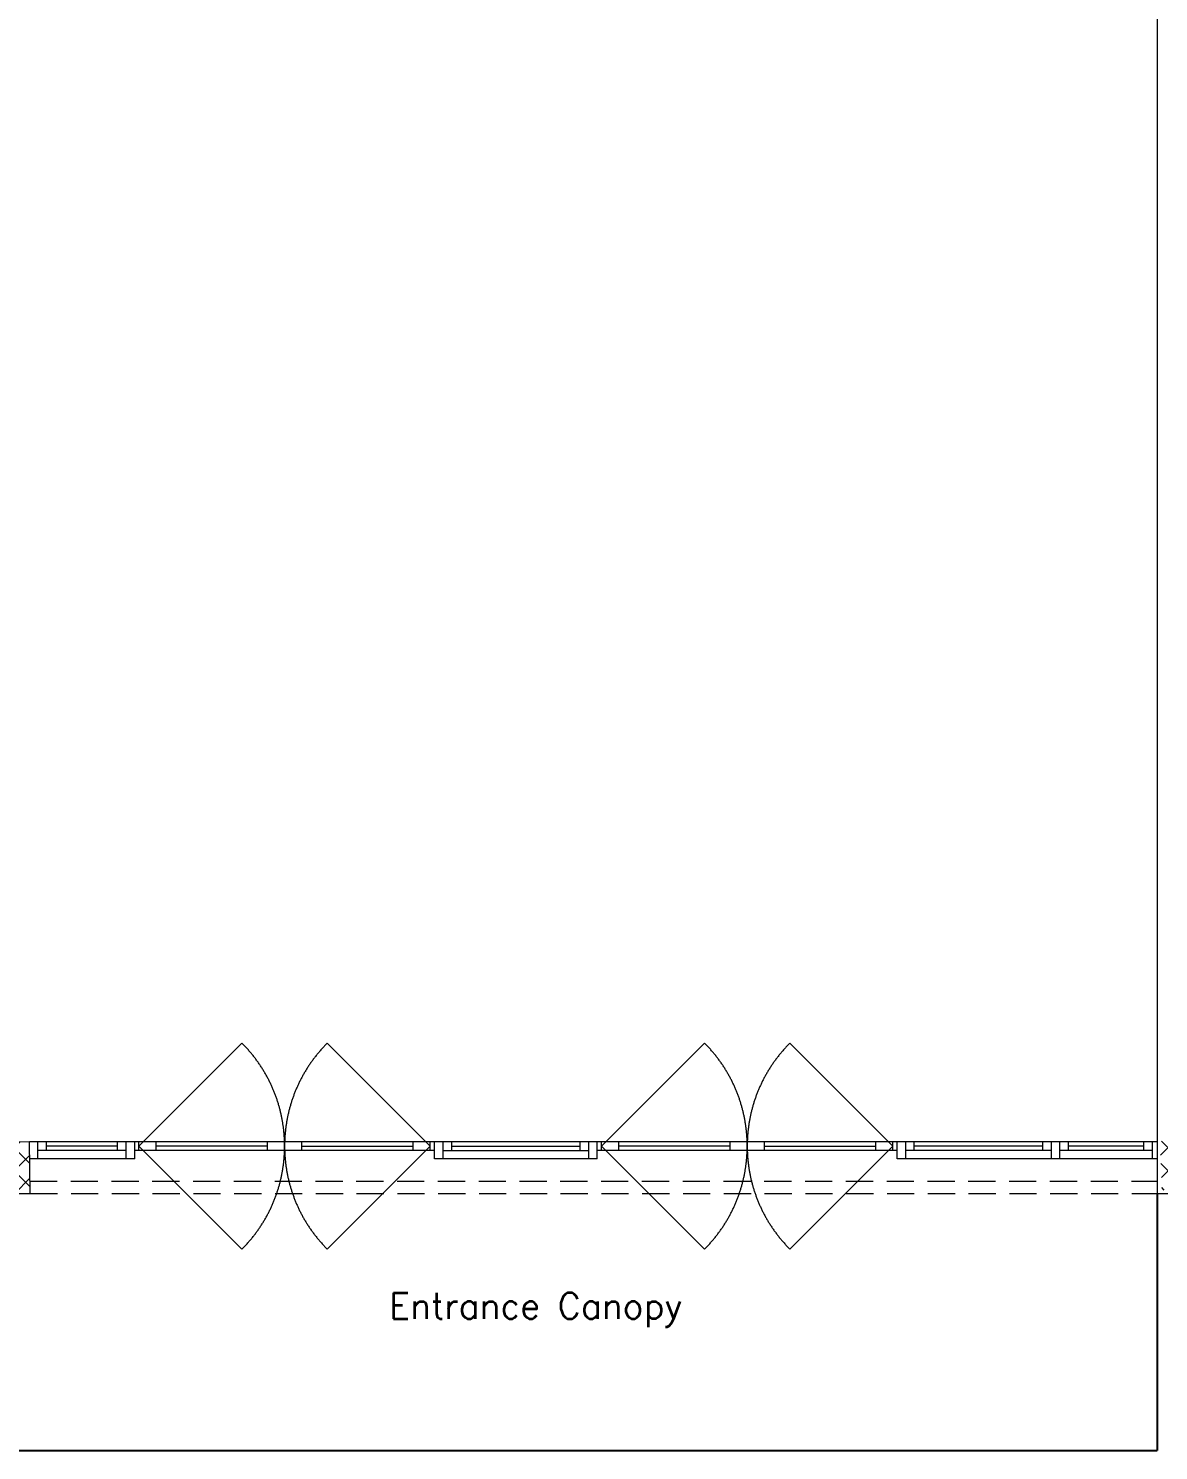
# Model space of a CAD drawing. Header units: inches. Extents: x -501855 to 57169, y -29325 to 19878.
# Drawn here: x -1359 to 5237, y -14597 to -6297 of the extents above; entities that cross this region are included whole.
import ezdxf

# ---------------------------------------------------------------- set-up
doc = ezdxf.new("R2010")
doc.units = ezdxf.units.IN
doc.header["$LTSCALE"] = 25
doc.header["$MEASUREMENT"] = 0
for name, pattern in [('00-Ground Floor$0$DASHED', [0.75, 0.5, -0.25]), ('00-Ground Floor$0$HIDDEN', [9.525, 6.35, -3.175]), ('DASHDOT', [25.4, 12.7, -6.35, 0, -6.35])]:
    doc.linetypes.add(name, pattern=pattern)
for name, color, linetype, lineweight in [('00-Ground Floor$0$72_EGR_BASE_TEXT', 252, 'Continuous', 5), ('00-Ground Floor$0$Aluminum', 251, 'Continuous', 5), ('00-Ground Floor$0$C-HYDR-CTCH', 251, 'Continuous', 5), ('00-Ground Floor$0$Hatch', 254, 'Continuous', 5), ('00-Ground Floor$0$Proj', 251, 'Continuous', 5), ('00-Ground Floor$0$Walls', 251, 'Continuous', 5), ('E-LITE-CLNG-CNDT', 6, 'DASHDOT', 35)]:
    doc.layers.add(name, color=color, linetype=linetype, lineweight=lineweight)
doc.layers.add('00-Ground Floor$0$X-WHITE glass', color=255, linetype='Continuous')
doc.styles.add('00-Ground Floor$0$SIMPLEX', font='SIMPLEX.shx', dxfattribs={"height": 150})

# ---------------------------------------------------------------- blocks, each defined once
blk = doc.blocks.new('00-Ground Floor')
at = {"layer": '00-Ground Floor$0$Hatch'}
h = blk.add_hatch(dxfattribs=at)
h.set_pattern_fill('ANSI37', color=256, scale=30)
h.set_pattern_definition([(45, (-1981.42, -13099.68), (-67.35192, 67.35192), []), (135, (-1981.42, -13099.68), (-67.35192, -67.35192), [])])
h.paths.add_polyline_path([(48971.2, 8818.2), (48367.3, 8810.1), (48371.2, 8521.7), (48975.1, 8529.8)])
h.paths.add_polyline_path([(41810.5, 8810.5), (41227, 8805), (41207, 8513.7), (41790.5, 8519.1)])
h.paths.add_polyline_path([(27433.5, 8803.1), (26834.4, 8799), (26828.7, 8506), (27427.8, 8510)])
h.paths.add_polyline_path([(34618.7, 8805.3), (34017.5, 8797.8), (34009.3, 8512.1), (34610.5, 8519.6)])
h.paths.add_polyline_path([(20214.3, 8812.4), (19607.8, 8790.5), (19622.4, 8498), (20228.8, 8519.8)])
h.paths.add_polyline_path([(13477.7, 8802), (12255.7, 8825.9), (12249.3, 8529.8), (13471.3, 8505.8)])
h.paths.add_polyline_path([(13491.8, 1601.9), (12276.8, 1586.2), (12263.3, 1293.7), (13478.3, 1309.4)])
h.paths.add_polyline_path([(13465.7, -5591.3), (12262.6, -5607.3), (12256.9, -5900.3), (13460, -5884.3)])
h.paths.add_polyline_path([(13484.2, -12790), (12287.5, -12801.4), (12290.4, -13095.9), (13487, -13084.4)])
h.paths.add_polyline_path([(5849.2, -12787.9), (5245.6, -12791.6), (5256.3, -13077.1), (5859.8, -13073.4)])
h.paths.add_polyline_path([(5833.8, -5589.9), (5236.9, -5588.3), (5236.8, -5889.5), (5833.6, -5891)])
h.paths.add_polyline_path([(5843.6, 1599.7), (5224.3, 1600.9), (5213.7, 1298), (5833, 1296.7)])
h.paths.add_polyline_path([(5820.3, 8779.1), (5219.7, 8793.5), (5216, 8503.9), (5816.7, 8489.4)])
h.paths.add_polyline_path([(-1378.8, 8777.2), (-1981.4, 8799.9), (-1979.5, 8511.6), (-1376.9, 8488.9)])
h.paths.add_polyline_path([(-1371.1, -5601.1), (-1973.1, -5608.1), (-1969.7, -5899.7), (-1367.7, -5892.7)])
h.paths.add_polyline_path([(-1353.5, -12795.7), (-1951.9, -12796.7), (-1947.1, -13097.4), (-1348.7, -13096.4)])
h.paths.add_polyline_path([(20233.2, -12782.5), (19627.5, -12795.4), (19633.2, -13096.6), (20238.9, -13083.7)])
h.paths.add_polyline_path([(20226.6, -5590), (19632.3, -5607.6), (19634.4, -5904.1), (20228.7, -5886.6)])
h.paths.add_polyline_path([(20217.9, 1618), (19619, 1610.4), (19623, 1310.2), (20221.9, 1317.9)])
h.paths.add_polyline_path([(27418.3, 1602.8), (26816.3, 1607.5), (26820.6, 1315.3), (27422.5, 1310.7)])
h.paths.add_polyline_path([(27422, -5579.9), (26818.1, -5597.5), (26831.6, -5897.5), (27431.7, -5876.5)])
h.paths.add_polyline_path([(27438.1, -12795.9), (26834.3, -12789.3), (26831.9, -13075), (27435.7, -13081.6)])
h.paths.add_polyline_path([(34636.6, -12785.4), (34039.3, -12800), (34048.3, -13099.7), (34645.6, -13085.1)])
h.paths.add_polyline_path([(34629.3, -5597.1), (34028, -5595.2), (34029.2, -5892.4), (34630.4, -5894.3)])
h.paths.add_polyline_path([(34592.8, 1606.7), (34012, 1611.4), (34031.7, 1321.6), (34612.5, 1316.9)])
h.paths.add_polyline_path([(41796.2, 1606), (41198.6, 1619.8), (41200.6, 1327.8), (41798.2, 1314.1)])
h.paths.add_polyline_path([(41797.2, -5592.6), (41228.8, -5600.2), (41230.6, -5894.3), (41799, -5886.7)])
h.paths.add_polyline_path([(41834.3, -12789.7), (41229, -12792.4), (41230.4, -13096.9), (41835.6, -13094.3)])
h.paths.add_polyline_path([(49008.5, -12790.2), (48420.5, -12774.1), (48407.3, -13081.4), (48995.3, -13097.4)])
h.paths.add_polyline_path([(48992.7, -5590.8), (48389.5, -5589.7), (48387.5, -5886.2), (48990.7, -5887.3)])
at = {"layer": '00-Ground Floor$0$Aluminum', "linetype": '00-Ground Floor$0$DASHED', "ltscale": 300}
for p, q in [((-714, -12820.7), (-113, -12219.7)), ((986, -12820.7), (384.9, -12219.7)), ((1986, -12820.7), (2587, -12219.7)), ((3686, -12820.7), (3084.9, -12219.7)), ((-714, -12820.7), (-113, -13421.8)), ((986, -12820.7), (384.9, -13421.8)), ((1986, -12820.7), (2587, -13421.8)), ((3686, -12820.7), (3084.9, -13421.8))]:
    blk.add_line(p, q, dxfattribs=at)
at = {"layer": '00-Ground Floor$0$Aluminum'}
for p, q in [((5226, -12795.7), (-1350.6, -12795.7)), ((-1303.5, -12895.7), (-1303.5, -12795.7)), ((-789, -12845.7), (-1303.5, -12845.7)), ((-1253.5, -12845.7), (-1253.5, -12795.7)), ((-839, -12820.7), (-1253.5, -12820.7)), ((-839, -12845.7), (-839, -12795.7)), ((-789, -12895.7), (-789, -12795.7)), ((-739, -12895.7), (-739, -12795.7)), ((1011, -12845.7), (-739, -12845.7)), ((-714, -12845.7), (-714, -12795.7)), ((-614, -12845.7), (-614, -12795.7)), ((36, -12820.7), (-614, -12820.7)), ((36, -12845.7), (36, -12795.7)), ((136, -12845.7), (136, -12795.7)), ((236, -12845.7), (236, -12795.7)), ((236, -12820.7), (886, -12820.7)), ((886, -12845.7), (886, -12795.7)), ((986, -12845.7), (986, -12795.7)), ((1011, -12895.7), (1011, -12795.7)), ((1061, -12895.7), (1061, -12795.7)), ((1061, -12845.7), (1911, -12845.7)), ((1111, -12845.7), (1111, -12795.7)), ((1111, -12820.7), (1861, -12820.7)), ((1861, -12845.7), (1861, -12795.7)), ((1911, -12895.7), (1911, -12795.7)), ((1961, -12895.7), (1961, -12795.7)), ((3711, -12845.7), (1961, -12845.7)), ((1986, -12845.7), (1986, -12795.7)), ((2086, -12845.7), (2086, -12795.7)), ((2736, -12820.7), (2086, -12820.7)), ((2736, -12845.7), (2736, -12795.7)), ((2836, -12845.7), (2836, -12795.7)), ((2936, -12845.7), (2936, -12795.7)), ((2936, -12820.7), (3586, -12820.7)), ((3586, -12845.7), (3586, -12795.7)), ((3686, -12845.7), (3686, -12795.7)), ((3711, -12895.7), (3711, -12795.7)), ((3761, -12895.7), (3761, -12795.7)), ((4611, -12845.7), (3761, -12845.7)), ((3811, -12845.7), (3811, -12795.7)), ((4561, -12820.7), (3811, -12820.7)), ((4561, -12845.7), (4561, -12795.7)), ((4611, -12895.7), (4611, -12795.7)), ((4661, -12895.7), (4661, -12795.7)), ((5201, -12845.7), (4661, -12845.7)), ((4711, -12845.7), (4711, -12795.7)), ((5151, -12820.7), (4711, -12820.7)), ((5151, -12845.7), (5151, -12795.7)), ((5201, -12895.7), (5201, -12795.7)), ((-739, -12895.7), (-1350.6, -12895.7)), ((1961, -12895.7), (1011, -12895.7)), ((5226, -12895.7), (3711, -12895.7))]:
    blk.add_line(p, q, dxfattribs=at)
at = {"layer": '00-Ground Floor$0$Aluminum', "linetype": '00-Ground Floor$0$DASHED', "ltscale": 300}
for centre, start, end in [((-714, -12820.7), 315, 45), ((986, -12820.7), 135, 225), ((1986, -12820.7), 315, 45), ((3686, -12820.7), 135, 225)]:
    blk.add_arc(centre, 850, start, end, dxfattribs=at)
at = {"layer": '00-Ground Floor$0$C-HYDR-CTCH', "flags": 128}
blk.add_lwpolyline([(-1951.9, -12796.7), (-1947.1, -13097.4), (-1348.7, -13096.4), (-1353.5, -12795.7), (-1951.9, -12796.7)], dxfattribs=at)
at = {"layer": '00-Ground Floor$0$Proj', "linetype": '00-Ground Floor$0$HIDDEN'}
for p, q in [((-1350.6, -13025.7), (5226, -13025.7)), ((-1348.7, -13096.4), (5227.9, -13097.4, 0))]:
    blk.add_line(p, q, dxfattribs=at)
at = {"layer": '00-Ground Floor$0$Walls'}
for p, q in [((5227.9, -5597.4, 0), (5227.9, -13097.4, 0)), ((5227.9, -5597.4, 0), (5227.9, -13097.4, 0)), ((5227.9, -13097.4, 0), (5977.9, -13097.4, 0))]:
    blk.add_line(p, q, dxfattribs=at)
at = {"layer": '00-Ground Floor$0$X-WHITE glass', "ltscale": 6}
for p, q in [((5227.9, -13097.4, 0), (5227.9, -14597.4, 0)), ((-1947.1, -14597.4, 0), (5227.9, -14597.4))]:
    blk.add_line(p, q, dxfattribs=at)
at = {"layer": '00-Ground Floor$0$72_EGR_BASE_TEXT', "insert": (1601.2, -13677.8, 0), "char_height": 150, "attachment_point": 2, "style": '00-Ground Floor$0$SIMPLEX'}
blk.add_mtext('Entrance Canopy', dxfattribs=at)

msp = doc.modelspace()

# ---------------------------------------------------------------- block references
at = {"layer": 'E-LITE-CLNG-CNDT'}
msp.add_blockref('00-Ground Floor', (0, 0), dxfattribs=at)

doc.saveas('drawing.dxf')
